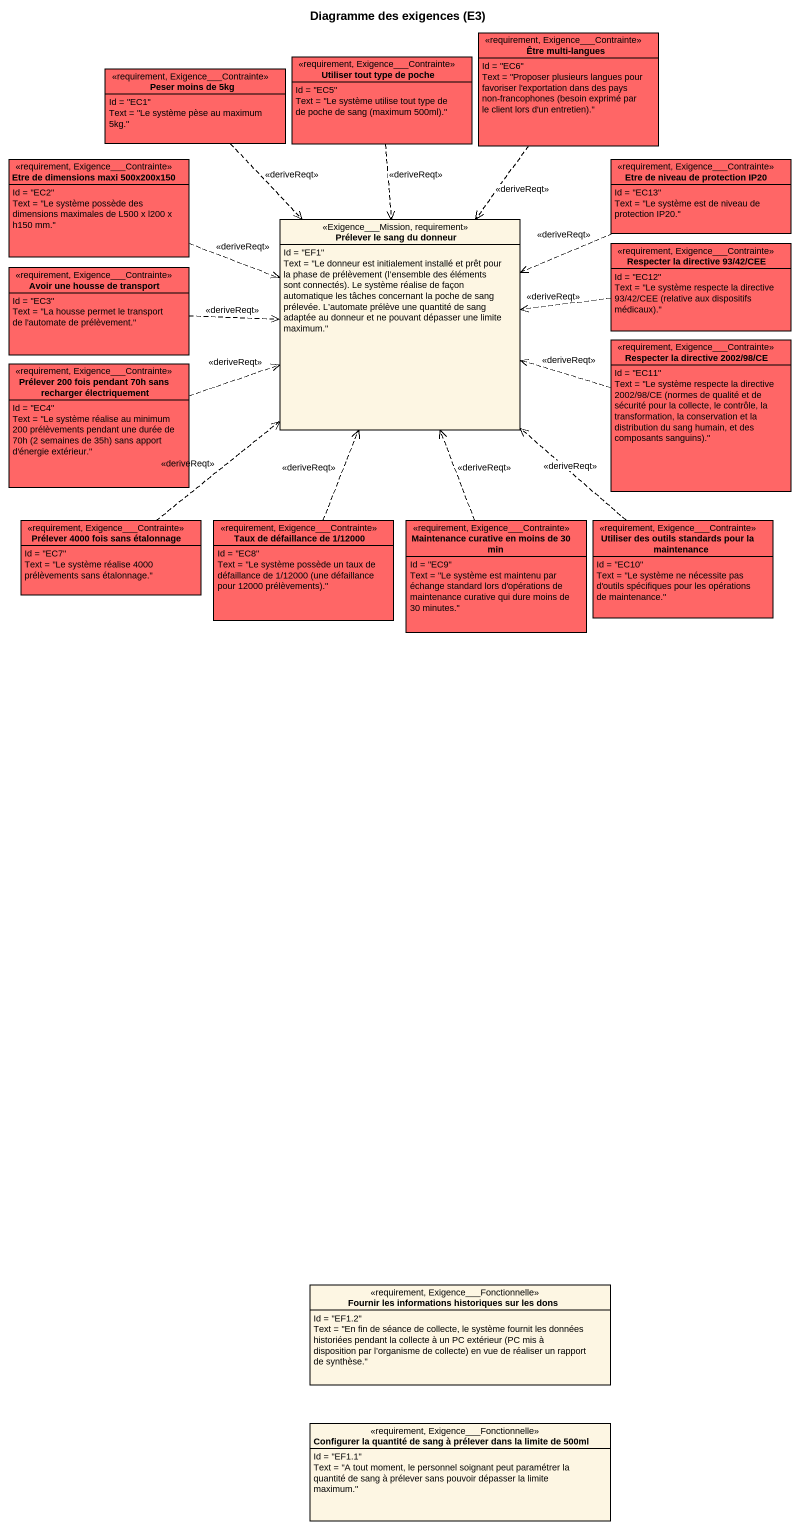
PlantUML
@startuml
title Diagramme des exigences (E3)
hide circle
hide empty members
class "Utiliser tout type de poche" as Utiliser_tout_type_de_poche <<requirement, Exigence___Contrainte>> #FF6666 {
  Id = "EC5"
  {field} Text = "Le système utilise tout type de de poche de sang (maximum 500ml)."
}
class "Être multi-langues" as Être_multi_langues <<requirement, Exigence___Contrainte>> #FF6666 {
  Id = "EC6"
  {field} Text = "Proposer plusieurs langues pour favoriser l'exportation dans des pays non-francophones (besoin exprimé par le client lors d'un entretien)."
}
class "Peser moins de 5kg" as Peser_moins_de_5kg <<requirement, Exigence___Contrainte>> #FF6666 {
  Id = "EC1"
  Text = "Le système pèse au maximum 5kg."
}
class "Etre de dimensions maxi 500x200x150" as Etre_de_dimensions_maxi <<requirement, Exigence___Contrainte>> #FF6666 {
  Id = "EC2"
  Text = "Le système possède des dimensions maximales de L500 x l200 x h150 mm."
}
class "Etre de niveau de protection IP20" as Etre_de_niveau_de <<requirement, Exigence___Contrainte>> #FF6666 {
  Id = "EC13"
  Text = "Le système est de niveau de protection IP20."
}
class "Prélever le sang du donneur" as Prélever_le_sang_du_donneur <<Exigence___Mission, requirement>> {
  Id = "EF1"
  {field} Text = "Le donneur est initialement installé et prêt pour la phase de prélèvement (l’ensemble des éléments sont connectés). Le système réalise de façon automatique les tâches concernant la poche de sang prélevée. L’automate prélève une quantité de sang adaptée au donneur et ne pouvant dépasser une limite maximum."
}
class "Respecter la directive 93/42/CEE" as Respecter_la_directive_93 <<requirement, Exigence___Contrainte>> #FF6666 {
  Id = "EC12"
  {field} Text = "Le système respecte la directive 93/42/CEE (relative aux dispositifs médicaux)."
}
class "Avoir une housse de transport" as Avoir_une_housse_de <<requirement, Exigence___Contrainte>> #FF6666 {
  Id = "EC3"
  Text = "La housse permet le transport de l'automate de prélèvement."
}
class "Prélever 200 fois pendant 70h sans recharger électriquement" as Prélever_200_fois_pendant <<requirement, Exigence___Contrainte>> #FF6666 {
  Id = "EC4"
  {field} Text = "Le système réalise au minimum 200 prélèvements pendant une durée de 70h (2 semaines de 35h) sans apport d'énergie extérieur."
}
class "Respecter la directive 2002/98/CE" as Respecter_la_directive_2002 <<requirement, Exigence___Contrainte>> #FF6666 {
  Id = "EC11"
  {field} Text = "Le système respecte la directive 2002/98/CE (normes de qualité et de sécurité pour la collecte, le contrôle, la transformation, la conservation et la distribution du sang humain, et des composants sanguins)."
}
class "Prélever 4000 fois sans étalonnage" as Prélever_4000_fois_sans <<requirement, Exigence___Contrainte>> #FF6666 {
  Id = "EC7"
  Text = "Le système réalise 4000 prélèvements sans étalonnage."
}
class "Taux de défaillance de 1/12000" as Taux_de_défaillance_de_1 <<requirement, Exigence___Contrainte>> #FF6666 {
  Id = "EC8"
  {field} Text = "Le système possède un taux de défaillance de 1/12000 (une défaillance pour 12000 prélèvements)."
}
class "Maintenance curative en moins de 30 min" as Maintenance_curative_en <<requirement, Exigence___Contrainte>> #FF6666 {
  Id = "EC9"
  Text = "Le système est maintenu par échange standard lors d'opérations de maintenance curative qui dure moins de 30 minutes."
}
class "Utiliser des outils standards pour la maintenance" as Utiliser_des_outils <<requirement, Exigence___Contrainte>> #FF6666 {
  Id = "EC10"
  Text = "Le système ne nécessite pas d'outils spécifiques pour les opérations de maintenance."
}
class "Fournir les informations historiques sur les dons" as Fournir_les_informations <<requirement, Exigence___Fonctionnelle>> {
  Id = "EF1.2"
  {field} Text = "En fin de séance de collecte, le système fournit les données historiées pendant la collecte à un PC extérieur (PC mis à disposition par l’organisme de collecte) en vue de réaliser un rapport de synthèse."
}
class "Configurer la quantité de sang à prélever dans la limite de 500ml" as Configurer_la_quantité_de <<requirement, Exigence___Fonctionnelle>> {
  Id = "EF1.1"
  Text = "A tout moment, le personnel soignant peut paramétrer la quantité de sang à prélever sans pouvoir dépasser la limite maximum."
}
Utiliser_tout_type_de_poche ..> Prélever_le_sang_du_donneur : <<deriveReqt>>
Être_multi_langues ..> Prélever_le_sang_du_donneur : <<deriveReqt>>
Peser_moins_de_5kg ..> Prélever_le_sang_du_donneur : <<deriveReqt>>
Etre_de_dimensions_maxi .right.> Prélever_le_sang_du_donneur : <<deriveReqt>>
Etre_de_niveau_de .left.> Prélever_le_sang_du_donneur : <<deriveReqt>>
Respecter_la_directive_93 .left.> Prélever_le_sang_du_donneur : <<deriveReqt>>
Avoir_une_housse_de .right.> Prélever_le_sang_du_donneur : <<deriveReqt>>
Prélever_200_fois_pendant .right.> Prélever_le_sang_du_donneur : <<deriveReqt>>
Respecter_la_directive_2002 .left.> Prélever_le_sang_du_donneur : <<deriveReqt>>
Prélever_4000_fois_sans .up.> Prélever_le_sang_du_donneur : <<deriveReqt>>
Taux_de_défaillance_de_1 .up.> Prélever_le_sang_du_donneur : <<deriveReqt>>
Maintenance_curative_en .up.> Prélever_le_sang_du_donneur : <<deriveReqt>>
Utiliser_des_outils .up.> Prélever_le_sang_du_donneur : <<deriveReqt>>
@enduml
